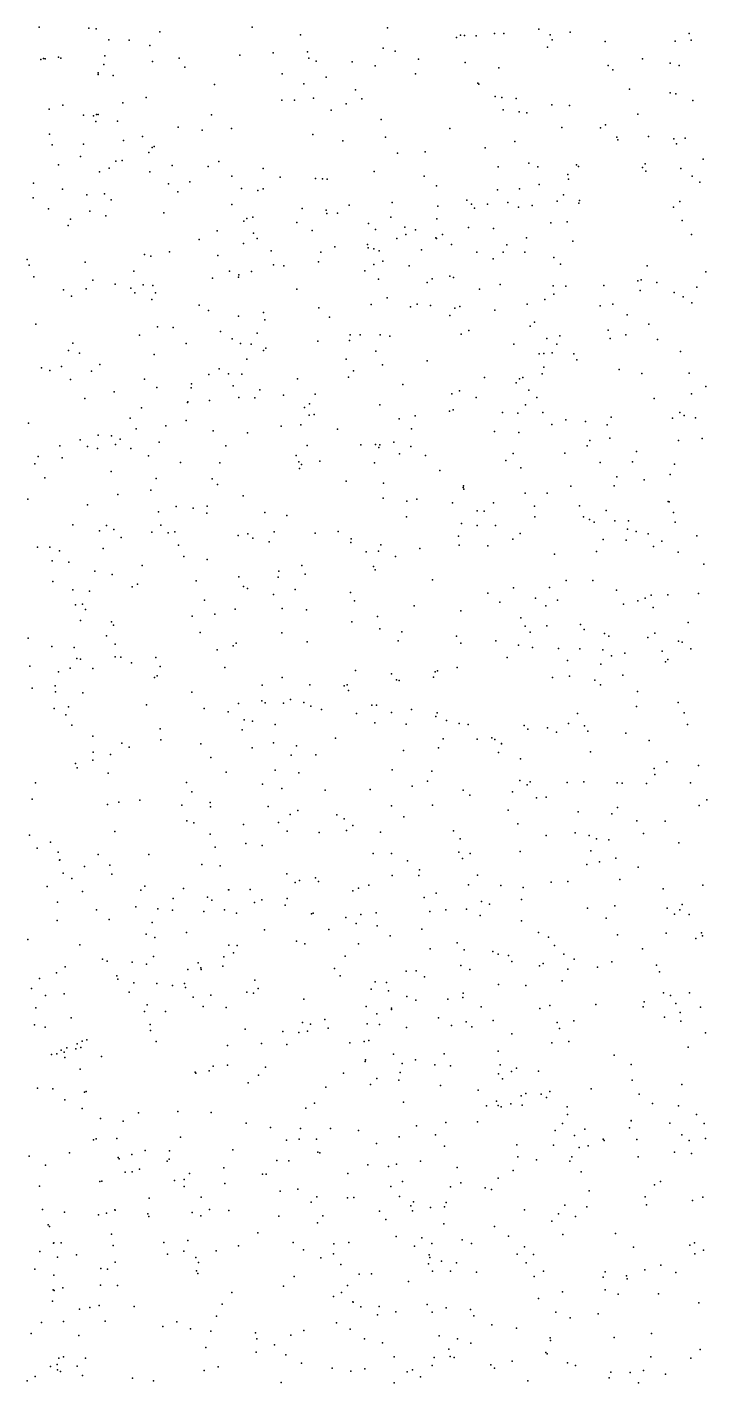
# Model space of a CAD drawing. Extents: x 2 to 99999, y 0 to 49999.
# Drawn here: x 43755 to 50000, y 25022 to 37485 of the extents above; entities that cross this region are included whole.
import ezdxf

# ---------------------------------------------------------------- set-up
doc = ezdxf.new("R2010")
doc.units = 0
doc.header["$MEASUREMENT"] = 0
doc.layers.add('points', color=50, linetype='Continuous')

msp = doc.modelspace()

# ---------------------------------------------------------------- linework, layer by layer
at = {"layer": 'points', "color": 3}
for p in [(43866, 37484, 14), (44321, 37475, 88), (44388, 37469, 59), (44974, 37440, 86), (45823, 37485, 45), (46268, 37414, 75), (47065, 37477, 86), (47701, 37389, 59), (47738, 37411, 65), (47774, 37408, 34), (47879, 37404, 2), (48049, 37426, 95), (48136, 37426, 10), (48455, 37465, 0), (48561, 37413, 47), (48744, 37437, 23), (49837, 37427, 49), (44506, 37368, 5), (44694, 37364, 16), (44881, 37315, 77), (47027, 37291, 65), (47136, 37265, 46), (48537, 37299, 99), (48580, 37369, 89), (49064, 37353, 66), (49709, 37356, 43), (49856, 37364, 32), (43882, 37187, 87), (43907, 37197, 2), (43921, 37193, 43), (44042, 37209, 4), (44065, 37200, 81), (44461, 37142, 44), (44470, 37220, 83), (44906, 37168, 46), (45152, 37200, 71), (45710, 37226, 88), (46016, 37247, 16), (46332, 37256, 28), (46342, 37198, 38), (46412, 37171, 26), (46741, 37165, 91), (47350, 37189, 10), (47778, 37159, 11), (49407, 37193, 23), (49663, 37153, 66), (44409, 37064, 50), (44409, 37049, 77), (44547, 37040, 4), (45204, 37117, 74), (46097, 37054, 18), (46501, 37026, 3), (46953, 37129, 17), (47323, 37055, 62), (48089, 37111, 54), (49094, 37133, 59), (49137, 37093, 18), (49746, 37132, 9), (45477, 36958, 82), (46297, 36963, 1), (46773, 36908, 12), (47896, 36968, 82), (47904, 36959, 55), (49289, 36914, 33), (44084, 36766, 46), (44633, 36790, 9), (44850, 36839, 68), (46094, 36812, 9), (46211, 36814, 38), (46385, 36832, 8), (46686, 36780, 33), (46831, 36824, 62), (48056, 36846, 79), (48117, 36837, 74), (48247, 36830, 26), (48577, 36771, 80), (48737, 36764, 16), (49663, 36881, 27), (49714, 36872, 63), (49872, 36809, 35), (43958, 36730, 38), (44272, 36676, 4), (44365, 36669, 3), (44392, 36683, 8), (44407, 36683, 88), (45448, 36679, 32), (46549, 36720, 63), (48129, 36725, 88), (48275, 36705, 65), (48347, 36697, 83), (49367, 36686, 79), (44385, 36616, 72), (44584, 36620, 45), (45142, 36564, 58), (45362, 36536, 78), (45634, 36552, 58), (47009, 36635, 52), (47638, 36553, 3), (48668, 36561, 48), (49024, 36558, 66), (49070, 36588, 16), (43961, 36502, 65), (43984, 36403, 70), (44272, 36410, 47), (44640, 36441, 12), (44816, 36479, 5), (46381, 36499, 60), (46655, 36439, 57), (47047, 36472, 84), (48237, 36434, 44), (49173, 36472, 69), (49181, 36450, 28), (49463, 36480, 40), (49696, 36458, 11), (49720, 36412, 60), (49802, 36464, 19), (44245, 36294, 71), (44873, 36332, 2), (44903, 36377, 39), (44921, 36387, 99), (47158, 36326, 8), (47413, 36339, 9), (47963, 36376, 20), (49965, 36271, 11), (44042, 36220, 69), (44420, 36155, 42), (44510, 36189, 74), (44571, 36251, 93), (44627, 36258, 19), (44882, 36153, 60), (45089, 36214, 88), (45419, 36203, 62), (45516, 36250, 1), (45923, 36185, 76), (46942, 36158, 4), (48081, 36201, 74), (48364, 36234, 14), (48448, 36201, 85), (48802, 36219, 54), (48821, 36203, 55), (49409, 36194, 68), (49433, 36229, 38), (49438, 36160, 74), (49761, 36185, 46), (43814, 36050, 6), (45053, 36045, 42), (45250, 36063, 7), (45635, 36114, 86), (46081, 36106, 42), (46404, 36093, 37), (46469, 36089, 93), (46511, 36086, 18), (47402, 36114, 9), (47516, 36026, 79), (48459, 36038, 52), (48724, 36131, 64), (48730, 36088, 62), (49865, 36114, 42), (49936, 36058, 84), (43811, 35915, 24), (44080, 35995, 70), (44305, 35942, 63), (44467, 35951, 65), (44528, 35897, 57), (45140, 35970, 2), (45726, 36000, 73), (45875, 35984, 45), (45924, 35999, 82), (47795, 35894, 27), (48076, 35990, 99), (48278, 35999, 35), (48683, 35944, 3), (43951, 35814, 81), (44332, 35793, 51), (45010, 35779, 37), (45636, 35853, 84), (46282, 35817, 48), (46501, 35803, 80), (46509, 35770, 46), (46605, 35776, 1), (46715, 35847, 80), (47108, 35872, 83), (47527, 35840, 58), (47836, 35857, 97), (47866, 35819, 87), (47983, 35856, 35), (48170, 35872, 9), (48269, 35829, 63), (48396, 35845, 48), (48626, 35885, 6), (48823, 35867, 75), (48829, 35891, 5), (49693, 35830, 39), (49750, 35881, 90), (44133, 35662, 79), (44155, 35719, 62), (44477, 35749, 60), (45745, 35702, 7), (45775, 35725, 31), (45830, 35737, 87), (46232, 35688, 16), (46890, 35680, 42), (47097, 35737, 89), (47225, 35647, 69), (47519, 35721, 3), (47810, 35643, 8), (48565, 35687, 48), (48717, 35694, 27), (49772, 35706, 42), (45336, 35531, 58), (45500, 35611, 94), (45836, 35591, 59), (45867, 35543, 2), (46375, 35615, 88), (46957, 35623, 24), (47151, 35541, 66), (47235, 35577, 76), (47323, 35620, 5), (47511, 35547, 48), (47516, 35541, 71), (47572, 35577, 50), (48039, 35635, 30), (48344, 35547, 46), (49858, 35577, 94), (44834, 35394, 53), (45064, 35418, 25), (45742, 35496, 82), (45996, 35428, 22), (46454, 35415, 11), (46583, 35465, 39), (46883, 35485, 98), (46888, 35457, 61), (46939, 35446, 13), (46988, 35428, 38), (47379, 35439, 83), (47654, 35486, 45), (47888, 35416, 45), (48129, 35417, 92), (48161, 35482, 20), (48327, 35415, 19), (48769, 35516, 25), (43755, 35349, 46), (43775, 35298, 1), (44287, 35324, 69), (44892, 35379, 30), (45508, 35384, 70), (46020, 35300, 27), (46114, 35291, 10), (46431, 35327, 63), (46940, 35302, 60), (47024, 35334, 53), (47266, 35289, 72), (48036, 35354, 27), (48595, 35368, 63), (48656, 35306, 44), (49450, 35290, 12), (43817, 35189, 55), (44358, 35159, 38), (44735, 35241, 54), (45459, 35178, 71), (45614, 35242, 25), (45698, 35187, 99), (45701, 35207, 57), (45816, 35238, 27), (46859, 35244, 40), (46983, 35167, 81), (47475, 35172, 80), (47640, 35195, 8), (47672, 35183, 98), (49366, 35154, 32), (49395, 35162, 91), (49990, 35235, 40), (44090, 35071, 80), (44298, 35080, 38), (44564, 35123, 88), (44707, 35084, 69), (44744, 35041, 78), (44821, 35116, 77), (44909, 35111, 97), (44934, 35043, 61), (46233, 35076, 67), (47429, 35138, 42), (47910, 35077, 66), (48100, 35119, 63), (48589, 35106, 56), (48594, 35029, 83), (48703, 35102, 98), (49054, 35110, 1), (49386, 35064, 26), (49540, 35136, 43), (49698, 35046, 95), (49909, 35095, 25), (44162, 35011, 63), (44902, 34982, 56), (45335, 34928, 40), (46435, 34905, 71), (46917, 34935, 92), (47063, 34996, 93), (47276, 34914, 9), (47339, 34938, 46), (47462, 34925, 93), (47683, 34901, 51), (47730, 34916, 43), (48348, 34939, 58), (48510, 34980, 54), (49021, 34923, 4), (49135, 34938, 56), (49783, 35005, 54), (49861, 34951, 92), (45421, 34881, 36), (45698, 34829, 71), (45928, 34861, 78), (45938, 34795, 73), (46532, 34818, 47), (47637, 34833, 43), (48052, 34883, 84), (48416, 34773, 66), (49269, 34840, 50), (43836, 34755, 74), (44786, 34653, 65), (44952, 34729, 57), (45096, 34723, 75), (45532, 34687, 67), (45867, 34670, 51), (46723, 34656, 100), (46815, 34657, 36), (46998, 34657, 25), (47744, 34662, 56), (47814, 34696, 37), (48378, 34736, 4), (48649, 34647, 1), (49093, 34700, 59), (49254, 34655, 91), (49468, 34755, 6), (44174, 34580, 79), (45216, 34578, 54), (45638, 34618, 47), (45716, 34578, 50), (45813, 34570, 19), (45947, 34535, 53), (46425, 34597, 22), (46716, 34603, 48), (47086, 34643, 45), (48225, 34571, 45), (48531, 34621, 88), (48622, 34570, 6), (49110, 34623, 58), (49547, 34612, 43), (44134, 34513, 24), (44237, 34489, 100), (44922, 34474, 35), (45774, 34432, 13), (45928, 34511, 77), (46685, 34432, 58), (46959, 34505, 76), (47429, 34418, 21), (48460, 34480, 95), (48502, 34485, 24), (48580, 34490, 33), (48778, 34481, 19), (48806, 34425, 10), (49759, 34503, 80), (43887, 34354, 70), (43965, 34327, 46), (44072, 34366, 97), (44348, 34322, 76), (44424, 34384, 81), (45424, 34293, 38), (45518, 34343, 17), (45604, 34298, 92), (45727, 34294, 12), (46752, 34324, 71), (47021, 34379, 79), (48488, 34298, 29), (48503, 34360, 88), (49195, 34339, 21), (49403, 34301, 1), (49836, 34303, 78), (44154, 34245, 51), (44833, 34248, 61), (44946, 34172, 77), (45262, 34169, 3), (45265, 34205, 83), (45648, 34188, 29), (45893, 34150, 81), (46239, 34253, 76), (46707, 34268, 38), (47206, 34199, 73), (47956, 34264, 41), (48247, 34214, 50), (48277, 34252, 87), (48308, 34264, 88), (48364, 34149, 42), (49991, 34180, 18), (44285, 34072, 89), (44556, 34133, 17), (45228, 34033, 63), (45231, 34040, 32), (45430, 34052, 58), (45700, 34080, 64), (45848, 34078, 86), (46111, 34103, 40), (46402, 34111, 50), (47656, 34114, 66), (47726, 34140, 89), (47879, 34080, 66), (48439, 34081, 32), (49517, 34070, 8), (49860, 34114, 11), (44806, 33985, 63), (46303, 33989, 22), (46346, 33918, 30), (46348, 34021, 58), (46392, 33923, 4), (46995, 34014, 21), (47320, 33911, 46), (47635, 33953, 37), (47669, 33967, 61), (48123, 33943, 62), (48264, 33936, 69), (48333, 34014, 7), (48494, 33941, 62), (49121, 33899, 62), (49752, 33943, 70), (49792, 33915, 37), (43769, 33843, 48), (44703, 33891, 65), (44757, 33793, 48), (45028, 33819, 13), (45217, 33868, 98), (46088, 33818, 55), (46271, 33829, 16), (46605, 33789, 82), (47173, 33883, 96), (47286, 33792, 43), (48576, 33833, 73), (48703, 33875, 17), (48885, 33858, 55), (49085, 33828, 12), (49684, 33890, 12), (49895, 33894, 21), (44242, 33691, 62), (44409, 33733, 36), (44530, 33727, 40), (44611, 33696, 18), (44969, 33671, 85), (45465, 33773, 29), (45781, 33755, 70), (47125, 33670, 95), (48050, 33769, 21), (48272, 33758, 26), (48925, 33684, 27), (49108, 33707, 13), (49739, 33684, 62), (49956, 33704, 80), (43856, 33539, 48), (44057, 33637, 63), (44078, 33526, 91), (44309, 33629, 58), (44401, 33612, 42), (44568, 33648, 77), (44708, 33611, 30), (44869, 33543, 88), (45582, 33635, 56), (46228, 33547, 80), (46328, 33639, 32), (46822, 33644, 86), (46957, 33647, 98), (46986, 33620, 36), (46994, 33645, 65), (47176, 33563, 43), (47280, 33629, 77), (47415, 33547, 62), (48221, 33565, 38), (48696, 33568, 18), (48900, 33636, 59), (49353, 33584, 27), (43825, 33471, 8), (44527, 33401, 33), (45163, 33483, 27), (45524, 33480, 68), (46251, 33490, 16), (46258, 33428, 69), (46276, 33463, 20), (46443, 33495, 28), (46945, 33479, 23), (47546, 33410, 35), (48153, 33502, 50), (48292, 33434, 94), (49020, 33484, 55), (49318, 33490, 69), (49703, 33467, 94), (43917, 33343, 89), (44941, 33337, 3), (45455, 33332, 54), (45505, 33280, 67), (46686, 33312, 41), (47030, 33294, 51), (49172, 33351, 46), (49424, 33322, 2), (49664, 33372, 64), (44587, 33188, 23), (44893, 33228, 53), (45739, 33176, 54), (47027, 33155, 70), (47762, 33254, 59), (47765, 33269, 10), (47768, 33236, 47), (48332, 33202, 1), (48534, 33200, 13), (48749, 33264, 52), (49149, 33269, 51), (43761, 33147, 6), (44311, 33093, 2), (44962, 33028, 71), (45123, 33077, 82), (45279, 33064, 23), (45408, 33080, 59), (47243, 33128, 30), (47336, 33147, 17), (47662, 33113, 10), (47889, 33038, 69), (47953, 33035, 83), (48039, 33111, 29), (48417, 33081, 6), (48830, 33083, 76), (49076, 33040, 27), (49645, 33125, 64), (49652, 33122, 96), (44175, 32911, 79), (44484, 32904, 78), (44984, 32907, 14), (45405, 33018, 26), (45939, 33023, 79), (46140, 32995, 46), (47240, 32982, 59), (47746, 32923, 66), (47889, 32905, 18), (48059, 32903, 59), (48419, 32982, 55), (48867, 32983, 39), (48923, 32958, 35), (48964, 32933, 37), (49155, 32947, 61), (49280, 32946, 77), (49694, 33023, 72), (49708, 32933, 2), (44421, 32854, 41), (44551, 32868, 29), (44620, 32792, 23), (44901, 32843, 65), (45052, 32836, 17), (45112, 32846, 25), (45693, 32813, 42), (45783, 32828, 1), (45830, 32787, 49), (46025, 32846, 69), (46402, 32833, 73), (46613, 32848, 5), (46733, 32782, 24), (47717, 32806, 63), (48218, 32777, 59), (48285, 32830, 94), (49271, 32870, 30), (49350, 32848, 24), (49461, 32827, 25), (49908, 32810, 13), (43850, 32704, 8), (43963, 32703, 37), (44053, 32670, 71), (44455, 32693, 33), (45145, 32723, 95), (45978, 32752, 16), (46728, 32748, 68), (46869, 32661, 52), (46982, 32669, 69), (47005, 32725, 67), (47364, 32693, 71), (47725, 32723, 69), (47987, 32717, 5), (48986, 32663, 23), (49047, 32776, 59), (49257, 32768, 70), (49510, 32710, 58), (49585, 32759, 2), (49737, 32657, 5), (43986, 32578, 26), (44138, 32565, 6), (44812, 32537, 39), (45195, 32620, 84), (45408, 32592, 43), (46279, 32535, 6), (47140, 32619, 94), (48600, 32641, 25), (49971, 32548, 17), (44377, 32485, 33), (44537, 32453, 80), (45701, 32432, 82), (46060, 32429, 78), (46066, 32484, 71), (46308, 32457, 14), (46938, 32526, 6), (46952, 32497, 22), (47478, 32403, 1), (43990, 32389, 21), (44174, 32312, 71), (44328, 32299, 12), (44721, 32339, 96), (44769, 32364, 39), (45307, 32395, 74), (45742, 32342, 48), (45781, 32325, 58), (46219, 32315, 45), (46725, 32288, 27), (47988, 32280, 74), (48224, 32332, 85), (48555, 32334, 17), (48706, 32398, 87), (48951, 32398, 10), (49169, 32308, 64), (44200, 32173, 17), (44264, 32180, 24), (45385, 32217, 96), (46017, 32269, 22), (46764, 32210, 76), (47312, 32164, 61), (48098, 32200, 35), (48424, 32237, 68), (48519, 32164, 39), (48629, 32217, 50), (49233, 32181, 48), (49365, 32212, 60), (49433, 32236, 27), (49487, 32264, 52), (49642, 32266, 50), (49924, 32278, 96), (44246, 32029, 24), (44290, 32130, 99), (45272, 32071, 90), (45480, 32089, 77), (45666, 32135, 81), (46098, 32142, 23), (46323, 32127, 6), (46974, 32066, 81), (47740, 32120, 27), (48291, 32055, 68), (49508, 32151, 98), (44529, 32017, 46), (44550, 31987, 28), (45346, 31919, 79), (46095, 31917, 83), (46739, 32017, 59), (46995, 31953, 40), (47197, 31927, 98), (48332, 31979, 0), (48377, 31924, 13), (48531, 31980, 38), (48840, 31995, 29), (48872, 31949, 99), (49060, 31912, 75), (49522, 31914, 84), (49827, 32011, 88), (43766, 31867, 59), (43982, 31790, 70), (44186, 31781, 81), (44484, 31889, 53), (44565, 31814, 55), (45648, 31796, 37), (45674, 31822, 30), (46329, 31833, 10), (47165, 31843, 71), (47699, 31887, 42), (47741, 31823, 63), (48062, 31844, 3), (48269, 31804, 39), (48397, 31781, 72), (49100, 31887, 16), (49457, 31873, 91), (49738, 31839, 11), (49774, 31830, 63), (44213, 31680, 98), (44244, 31675, 20), (44565, 31696, 92), (44615, 31693, 6), (44936, 31689, 57), (45501, 31760, 6), (48164, 31690, 47), (48637, 31773, 43), (48718, 31663, 99), (48833, 31771, 22), (49045, 31761, 20), (49125, 31704, 84), (49246, 31729, 10), (49589, 31748, 4), (49640, 31672, 81), (49852, 31771, 11), (43780, 31609, 49), (44043, 31558, 71), (44150, 31591, 70), (44358, 31588, 10), (44715, 31640, 52), (44977, 31607, 99), (45572, 31599, 52), (46772, 31572, 96), (47103, 31540, 61), (47504, 31559, 13), (47525, 31568, 85), (47707, 31598, 74), (49027, 31630, 82), (49621, 31651, 78), (43800, 31408, 45), (44013, 31429, 7), (44925, 31507, 17), (44951, 31521, 98), (45915, 31436, 35), (46097, 31507, 94), (46353, 31440, 89), (46669, 31431, 15), (46695, 31440, 96), (47149, 31486, 86), (47174, 31479, 14), (47487, 31509, 38), (48583, 31507, 3), (48737, 31520, 71), (48970, 31481, 39), (49022, 31438, 74), (49227, 31528, 12), (44015, 31376, 72), (44267, 31366, 57), (45268, 31372, 8), (45910, 31293, 45), (46175, 31304, 65), (46708, 31387, 99), (49364, 31378, 5), (44005, 31220, 30), (44111, 31164, 28), (44134, 31238, 48), (44853, 31255, 42), (45381, 31222, 30), (45601, 31192, 17), (45696, 31268, 69), (45942, 31274, 21), (46111, 31269, 8), (46298, 31275, 55), (46361, 31243, 1), (46460, 31213, 3), (46781, 31175, 88), (46923, 31251, 52), (46965, 31253, 22), (47102, 31185, 72), (47287, 31211, 6), (47521, 31183, 38), (48811, 31174, 7), (49353, 31239, 25), (49735, 31275, 74), (49792, 31181, 65), (44166, 31068, 46), (44978, 31034, 52), (45750, 31116, 60), (45827, 31106, 3), (46033, 31073, 91), (46948, 31090, 36), (47237, 31076, 62), (47510, 31149, 59), (47609, 31110, 73), (47724, 31083, 83), (47807, 31074, 15), (48320, 31066, 27), (48537, 31045, 79), (48728, 31082, 91), (48877, 31063, 50), (49821, 31074, 95), (44360, 30967, 26), (44983, 30932, 58), (45732, 31026, 63), (46587, 30949, 11), (47577, 30942, 22), (47889, 30939, 46), (48023, 30951, 96), (48051, 30935, 70), (48354, 31030, 92), (48619, 31005, 74), (48907, 31013, 2), (49254, 30995, 66), (49471, 30928, 86), (44362, 30820, 78), (44521, 30799, 30), (44626, 30902, 88), (44693, 30866, 9), (45350, 30896, 6), (45823, 30861, 82), (46018, 30906, 73), (46180, 30791, 78), (46231, 30878, 77), (46408, 30796, 36), (47214, 30835, 53), (47534, 30860, 89), (48087, 30817, 41), (48113, 30901, 83), (48113, 30896, 1), (48932, 30824, 91), (44200, 30716, 85), (44214, 30676, 12), (44359, 30747, 1), (45443, 30770, 98), (48289, 30758, 36), (49515, 30671, 89), (49633, 30731, 68), (49923, 30698, 31), (43831, 30538, 93), (44500, 30627, 85), (45218, 30542, 4), (45585, 30636, 20), (46034, 30656, 71), (46252, 30631, 25), (47110, 30657, 41), (47432, 30552, 25), (47473, 30644, 85), (48282, 30561, 29), (48375, 30546, 51), (48715, 30540, 46), (48869, 30548, 22), (49176, 30537, 93), (49223, 30535, 27), (49522, 30616, 62), (49850, 30539, 66), (45267, 30455, 14), (45916, 30525, 13), (46095, 30487, 49), (46493, 30470, 56), (46908, 30477, 69), (47293, 30506, 63), (47762, 30472, 11), (47823, 30426, 84), (48214, 30454, 91), (48348, 30520, 85), (49445, 30532, 94), (43801, 30387, 45), (44495, 30338, 94), (44597, 30359, 55), (44789, 30378, 84), (45176, 30333, 11), (45438, 30357, 84), (45440, 30318, 77), (45971, 30322, 12), (46242, 30284, 1), (47104, 30326, 52), (47478, 30334, 0), (48175, 30288, 7), (48434, 30401, 53), (48524, 30406, 23), (49178, 30312, 84), (49930, 30330, 55), (50000, 30383, 78), (45223, 30188, 1), (45288, 30169, 39), (46064, 30173, 31), (46173, 30248, 98), (46599, 30245, 25), (46669, 30206, 90), (47217, 30226, 84), (48263, 30162, 12), (48816, 30273, 35), (49126, 30253, 48), (49355, 30189, 40), (49616, 30187, 59), (43777, 30056, 74), (44560, 30091, 56), (45437, 30065, 1), (45743, 30155, 47), (46144, 30093, 97), (46438, 30083, 75), (46688, 30099, 87), (46746, 30147, 63), (47000, 30086, 58), (47672, 30096, 7), (48525, 30054, 42), (48791, 30078, 54), (48919, 30054, 59), (49419, 30073, 39), (43847, 29937, 66), (43971, 29992, 87), (45482, 29947, 81), (45763, 29981, 32), (45913, 29961, 27), (47732, 30022, 3), (48933, 29913, 66), (48986, 30022, 83), (49099, 30013, 94), (49742, 29987, 60), (44040, 29901, 67), (44051, 29827, 30), (44055, 29831, 98), (44409, 29879, 17), (44874, 29880, 22), (45359, 29788, 18), (46935, 29890, 80), (47103, 29889, 84), (47249, 29821, 48), (47722, 29900, 70), (47755, 29843, 7), (47824, 29887, 74), (48284, 29906, 4), (48898, 29787, 41), (49013, 29811, 41), (49162, 29846, 35), (44087, 29708, 31), (44283, 29769, 25), (44515, 29781, 72), (44534, 29698, 62), (45530, 29776, 89), (46141, 29703, 85), (46405, 29666, 17), (47108, 29686, 72), (47354, 29685, 77), (47359, 29739, 1), (47892, 29688, 1), (49368, 29763, 60), (43940, 29586, 1), (44167, 29659, 34), (44263, 29539, 16), (44800, 29552, 71), (44837, 29589, 81), (45192, 29568, 54), (45604, 29554, 64), (45608, 29553, 64), (45803, 29559, 13), (46219, 29622, 69), (46258, 29639, 56), (46433, 29630, 79), (46748, 29544, 96), (46800, 29570, 37), (46893, 29596, 67), (47810, 29600, 27), (48107, 29595, 40), (48312, 29577, 8), (48568, 29626, 65), (48724, 29630, 31), (49199, 29649, 32), (49599, 29565, 3), (49963, 29598, 18), (44034, 29440, 40), (45096, 29475, 23), (45412, 29487, 72), (45452, 29459, 88), (45845, 29438, 95), (45912, 29464, 34), (46127, 29413, 27), (46144, 29476, 56), (47404, 29484, 90), (47513, 29525, 53), (47928, 29447, 29), (48003, 29423, 99), (48298, 29466, 28), (49772, 29421, 27), (44393, 29370, 47), (44754, 29398, 32), (44955, 29379, 56), (45092, 29368, 38), (45379, 29356, 31), (45569, 29370, 13), (45679, 29341, 84), (46367, 29334, 28), (46382, 29339, 45), (46682, 29301, 31), (46822, 29328, 95), (46961, 29342, 47), (47456, 29356, 99), (47601, 29371, 19), (47791, 29376, 85), (47917, 29318, 4), (48904, 29386, 92), (49074, 29293, 21), (49154, 29407, 61), (49634, 29386, 39), (49702, 29331, 31), (49752, 29371, 6), (49836, 29329, 71), (44030, 29273, 92), (44509, 29282, 32), (44905, 29254, 26), (45935, 29187, 53), (46528, 29191, 31), (46778, 29244, 91), (46971, 29223, 14), (47381, 29194, 61), (48297, 29270, 79), (43761, 29098, 27), (44239, 29048, 83), (44848, 29147, 5), (44927, 29117, 65), (45218, 29161, 4), (45609, 29047, 75), (45686, 29042, 16), (46231, 29083, 65), (46306, 29057, 84), (46798, 29057, 14), (47091, 29131, 3), (47705, 29067, 36), (48452, 29162, 88), (48546, 29119, 94), (48599, 29042, 69), (49180, 29141, 70), (49627, 29155, 66), (49898, 29107, 14), (49952, 29158, 8), (49959, 29132, 41), (44449, 28917, 93), (44915, 28941, 26), (45562, 28939, 56), (45652, 28975, 20), (46678, 28946, 46), (47459, 29012, 81), (47770, 29003, 66), (48032, 28987, 88), (48084, 28964, 13), (48178, 28952, 75), (48686, 28963, 17), (48782, 28917, 42), (49407, 29013, 8), (44024, 28791, 41), (44106, 28846, 8), (44489, 28898, 7), (44721, 28889, 33), (44851, 28870, 71), (45230, 28822, 20), (45325, 28883, 90), (45352, 28839, 74), (45354, 28823, 84), (45552, 28854, 34), (46579, 28832, 83), (47238, 28807, 90), (47328, 28809, 55), (47741, 28860, 81), (47821, 28823, 64), (48208, 28897, 62), (48463, 28856, 63), (48496, 28876, 17), (48722, 28826, 75), (48994, 28843, 95), (49127, 28893, 62), (49536, 28861, 32), (49564, 28801, 61), (43869, 28740, 19), (44580, 28765, 67), (44587, 28733, 41), (44735, 28700, 96), (44946, 28693, 79), (45092, 28676, 18), (45202, 28692, 22), (45846, 28724, 66), (46630, 28763, 32), (46951, 28709, 87), (47057, 28703, 86), (47405, 28754, 87), (48085, 28683, 27), (48338, 28675, 51), (48671, 28717, 97), (43795, 28649, 15), (43923, 28583, 32), (44096, 28600, 63), (44694, 28615, 56), (45209, 28657, 89), (45280, 28568, 47), (45442, 28586, 6), (45773, 28614, 61), (45835, 28605, 22), (45878, 28649, 61), (46298, 28549, 20), (46917, 28641, 3), (47076, 28627, 25), (47242, 28574, 40), (47619, 28550, 32), (47759, 28566, 76), (47762, 28606, 93), (49600, 28608, 8), (49665, 28584, 6), (49841, 28607, 52), (43834, 28471, 96), (44834, 28437, 20), (44859, 28496, 27), (45026, 28437, 5), (45372, 28482, 50), (45583, 28472, 95), (46871, 28482, 31), (47102, 28454, 25), (47103, 28467, 5), (47325, 28539, 80), (47926, 28479, 12), (48465, 28463, 36), (48558, 28491, 15), (48979, 28502, 51), (49416, 28479, 86), (49424, 28525, 55), (49715, 28511, 77), (49754, 28428, 63), (49941, 28475, 45), (43824, 28313, 67), (43920, 28291, 8), (44161, 28379, 63), (44886, 28317, 50), (46284, 28334, 6), (46359, 28319, 14), (46491, 28362, 97), (46879, 28323, 27), (46969, 28414, 6), (46993, 28316, 32), (47241, 28290, 55), (47533, 28379, 85), (47653, 28307, 62), (47787, 28340, 70), (47841, 28296, 76), (48038, 28353, 60), (48626, 28335, 92), (48777, 28349, 14), (49610, 28384, 11), (49760, 28346, 72), (44303, 28176, 11), (44887, 28263, 73), (45757, 28275, 43), (46105, 28252, 56), (46252, 28242, 24), (46332, 28255, 34), (46522, 28282, 44), (46894, 28169, 79), (48208, 28232, 19), (48645, 28279, 2), (49987, 28240, 57), (43978, 28041, 32), (44027, 28048, 86), (44069, 28081, 96), (44094, 28063, 40), (44119, 28102, 20), (44203, 28094, 48), (44216, 28139, 35), (44248, 28104, 80), (44261, 28164, 13), (44941, 28160, 53), (45595, 28123, 82), (45909, 28143, 30), (46140, 28134, 90), (46720, 28148, 71), (46851, 28159, 66), (47122, 28045, 97), (47585, 28047, 65), (48084, 28073, 18), (48575, 28148, 5), (48731, 28161, 47), (49828, 28108, 37), (44100, 28014, 6), (44439, 28024, 52), (45465, 27933, 98), (45597, 27942, 67), (45944, 27925, 88), (46860, 27978, 28), (46865, 27991, 50), (47200, 27959, 85), (47324, 27991, 52), (47500, 27947, 18), (47646, 27938, 1), (48100, 27947, 31), (49147, 28034, 9), (49305, 27948, 59), (44241, 27905, 66), (45298, 27880, 35), (45306, 27868, 54), (45426, 27890, 62), (45882, 27850, 15), (46663, 27870, 21), (46967, 27819, 96), (47169, 27804, 50), (47181, 27876, 13), (48085, 27864, 4), (48123, 27816, 80), (48204, 27886, 53), (48250, 27914, 68), (48454, 27889, 19), (49314, 27804, 36), (43849, 27731, 84), (43990, 27724, 78), (44282, 27696, 20), (44298, 27700, 47), (45787, 27780, 54), (46500, 27742, 28), (46910, 27764, 8), (47552, 27755, 27), (47898, 27713, 95), (48336, 27681, 69), (48478, 27676, 72), (48557, 27700, 1), (48937, 27725, 42), (49377, 27675, 4), (49769, 27766, 61), (44102, 27625, 84), (44262, 27544, 18), (46315, 27549, 28), (46395, 27592, 83), (47213, 27603, 56), (47976, 27568, 63), (48066, 27611, 32), (48081, 27571, 40), (48111, 27559, 81), (48198, 27586, 54), (48295, 27661, 67), (48304, 27575, 94), (48526, 27645, 40), (48715, 27561, 87), (49501, 27591, 15), (49738, 27570, 90), (44428, 27454, 8), (44638, 27428, 1), (44779, 27506, 36), (45141, 27518, 83), (45446, 27508, 37), (47894, 27422, 72), (48718, 27488, 39), (49303, 27434, 80), (49303, 27431, 83), (49904, 27490, 65), (45766, 27411, 11), (45990, 27369, 17), (46268, 27362, 20), (46543, 27362, 6), (46798, 27341, 3), (47333, 27384, 12), (47506, 27303, 79), (47601, 27416, 45), (48606, 27341, 71), (48675, 27408, 59), (48783, 27295, 54), (48879, 27354, 8), (49290, 27368, 15), (49660, 27410, 75), (49771, 27303, 79), (49975, 27406, 1), (44365, 27257, 32), (44390, 27267, 7), (44580, 27270, 78), (45164, 27281, 77), (46139, 27254, 92), (46255, 27264, 96), (46413, 27264, 8), (46964, 27222, 23), (47173, 27283, 46), (47591, 27197, 85), (48253, 27210, 2), (48590, 27207, 86), (48828, 27185, 5), (48908, 27201, 74), (49047, 27262, 31), (49057, 27249, 93), (49357, 27261, 87), (49837, 27249, 3), (49986, 27269, 71), (43774, 27107, 84), (44145, 27138, 33), (44590, 27095, 34), (44600, 27081, 24), (44718, 27123, 8), (44839, 27157, 12), (45041, 27061, 8), (45061, 27080, 7), (45064, 27154, 25), (45644, 27164, 14), (46049, 27067, 9), (46159, 27062, 47), (46427, 27142, 18), (46444, 27137, 83), (47368, 27060, 62), (48262, 27101, 23), (48435, 27072, 85), (48741, 27059, 37), (48759, 27099, 98), (49368, 27101, 48), (49703, 27143, 59), (49858, 27132, 44), (43924, 27025, 8), (44656, 26959, 83), (44721, 26961, 16), (44787, 26988, 91), (45247, 26948, 56), (45562, 27000, 82), (45916, 26942, 4), (45950, 26942, 32), (46700, 26947, 3), (46886, 27026, 24), (47074, 27011, 93), (47148, 27034, 81), (47705, 27001, 82), (48221, 26975, 85), (48846, 26961, 73), (43869, 26830, 78), (44422, 26873, 41), (44442, 26878, 14), (45110, 26884, 39), (45198, 26828, 49), (45199, 26892, 69), (45572, 26854, 85), (46242, 26804, 67), (47096, 26829, 53), (47204, 26872, 16), (47644, 26823, 97), (47740, 26860, 65), (47962, 26816, 71), (48022, 26801, 80), (48081, 26903, 18), (49520, 26842, 23), (49575, 26872, 58), (44876, 26721, 46), (45354, 26728, 71), (46080, 26786, 80), (46366, 26682, 98), (46417, 26734, 2), (46697, 26722, 81), (46758, 26725, 52), (47175, 26736, 78), (47305, 26687, 87), (47605, 26679, 89), (48920, 26788, 43), (49432, 26733, 85), (49869, 26698, 32), (49963, 26729, 75), (43896, 26617, 25), (44099, 26593, 27), (44412, 26567, 4), (44484, 26582, 0), (44560, 26612, 81), (44563, 26610, 45), (44865, 26575, 85), (44872, 26552, 70), (45272, 26588, 37), (45352, 26559, 7), (45432, 26615, 83), (45607, 26606, 37), (46068, 26556, 48), (46473, 26558, 2), (46993, 26602, 45), (47280, 26649, 61), (47294, 26604, 6), (47460, 26636, 39), (47591, 26640, 5), (48323, 26612, 9), (48638, 26577, 11), (48695, 26655, 87), (48794, 26553, 40), (48896, 26640, 97), (49445, 26658, 74), (43948, 26475, 50), (43962, 26459, 27), (46422, 26492, 51), (47050, 26525, 3), (47582, 26484, 87), (48050, 26459, 55), (48576, 26509, 56), (43997, 26306, 80), (44001, 26309, 63), (44069, 26309, 62), (44530, 26389, 16), (45011, 26312, 80), (45233, 26331, 41), (45876, 26401, 20), (46199, 26313, 26), (46572, 26301, 20), (46710, 26314, 93), (47144, 26367, 67), (47381, 26355, 68), (47472, 26304, 89), (47753, 26338, 83), (47839, 26303, 46), (48178, 26371, 93), (48678, 26385, 24), (49161, 26397, 26), (49887, 26310, 38), (43872, 26231, 41), (44034, 26179, 11), (44209, 26200, 62), (44547, 26284, 94), (45046, 26207, 24), (45194, 26232, 43), (45306, 26176, 97), (45492, 26237, 63), (45697, 26283, 83), (46295, 26244, 9), (46452, 26172, 56), (46569, 26210, 10), (47314, 26279, 11), (47450, 26199, 41), (47454, 26175, 49), (48258, 26205, 95), (48325, 26273, 78), (48408, 26202, 17), (49325, 26271, 97), (49842, 26287, 43), (49889, 26208, 94), (49968, 26243, 97), (43826, 26068, 57), (44431, 26075, 51), (44492, 26067, 90), (44565, 26131, 16), (45312, 26053, 68), (45331, 26130, 97), (46638, 26109, 15), (47442, 26118, 85), (47480, 26050, 85), (47562, 26141, 39), (47646, 26050, 67), (47700, 26127, 64), (48339, 26125, 36), (48500, 26050, 83), (49430, 26061, 3), (49576, 26105, 37), (44001, 26014, 24), (45322, 26028, 26), (46207, 26000, 61), (46806, 26022, 10), (46919, 26026, 13), (47259, 25954, 94), (47883, 26041, 92), (48413, 26001, 18), (49048, 25993, 23), (49065, 26042, 86), (49261, 26005, 100), (49269, 25980, 83), (49715, 26037, 66), (43994, 25878, 87), (44004, 25870, 43), (44084, 25897, 36), (44430, 25921, 67), (44584, 25916, 33), (45637, 25853, 6), (46111, 25912, 56), (46569, 25817, 16), (46644, 25853, 85), (46698, 25919, 6), (48454, 25798, 6), (48674, 25858, 5), (49064, 25877, 92), (49184, 25837, 85), (49556, 25841, 69), (43987, 25775, 70), (44237, 25700, 17), (44332, 25716, 24), (44417, 25735, 23), (44738, 25724, 96), (45548, 25746, 78), (46748, 25767, 28), (46749, 25765, 26), (46821, 25720, 70), (46989, 25725, 36), (47143, 25676, 79), (47430, 25743, 89), (47476, 25673, 3), (47606, 25711, 19), (47828, 25696, 29), (49925, 25759, 91), (43887, 25578, 40), (44088, 25587, 97), (44471, 25591, 46), (45129, 25582, 34), (45495, 25637, 79), (46598, 25575, 62), (46974, 25647, 58), (47859, 25640, 14), (48023, 25555, 94), (48611, 25671, 32), (48745, 25621, 46), (49000, 25658, 48), (43793, 25475, 88), (44231, 25457, 95), (45002, 25540, 100), (45257, 25519, 65), (45442, 25497, 56), (45854, 25482, 75), (45865, 25427, 57), (46178, 25462, 14), (46297, 25504, 18), (46722, 25517, 88), (46854, 25428, 72), (47540, 25454, 66), (47710, 25427, 27), (48252, 25525, 18), (48561, 25436, 35), (49147, 25441, 41), (49490, 25475, 72), (45396, 25347, 12), (45860, 25306, 79), (46028, 25371, 14), (47021, 25390, 30), (47629, 25332, 90), (47830, 25388, 32), (48519, 25303, 20), (48563, 25413, 17), (49937, 25330, 70), (44032, 25192, 72), (44045, 25249, 3), (44088, 25261, 93), (44214, 25175, 64), (44291, 25249, 81), (46131, 25281, 70), (46275, 25205, 51), (47126, 25261, 6), (47477, 25183, 38), (47494, 25255, 62), (47643, 25266, 91), (47679, 25257, 46), (48016, 25188, 32), (48210, 25222, 99), (48532, 25289, 38), (48720, 25206, 86), (48793, 25181, 54), (49485, 25263, 83), (49852, 25251, 14), (43828, 25081, 63), (43970, 25173, 80), (44034, 25141, 83), (44062, 25126, 74), (44264, 25089, 44), (44722, 25067, 47), (45381, 25135, 24), (45510, 25171, 8), (46559, 25159, 97), (46730, 25130, 58), (46858, 25151, 9), (47248, 25125, 59), (47295, 25143, 32), (47369, 25077, 3), (48048, 25159, 28), (49101, 25069, 59), (49118, 25120, 78), (49295, 25119, 7), (49418, 25136, 74), (49620, 25101, 74), (43755, 25042, 29), (44917, 25040, 77), (46089, 25025, 91), (47126, 25024, 77), (48355, 25041, 74), (49372, 25022, 97)]:
    msp.add_point(p, dxfattribs=at)

doc.saveas('drawing.dxf')
